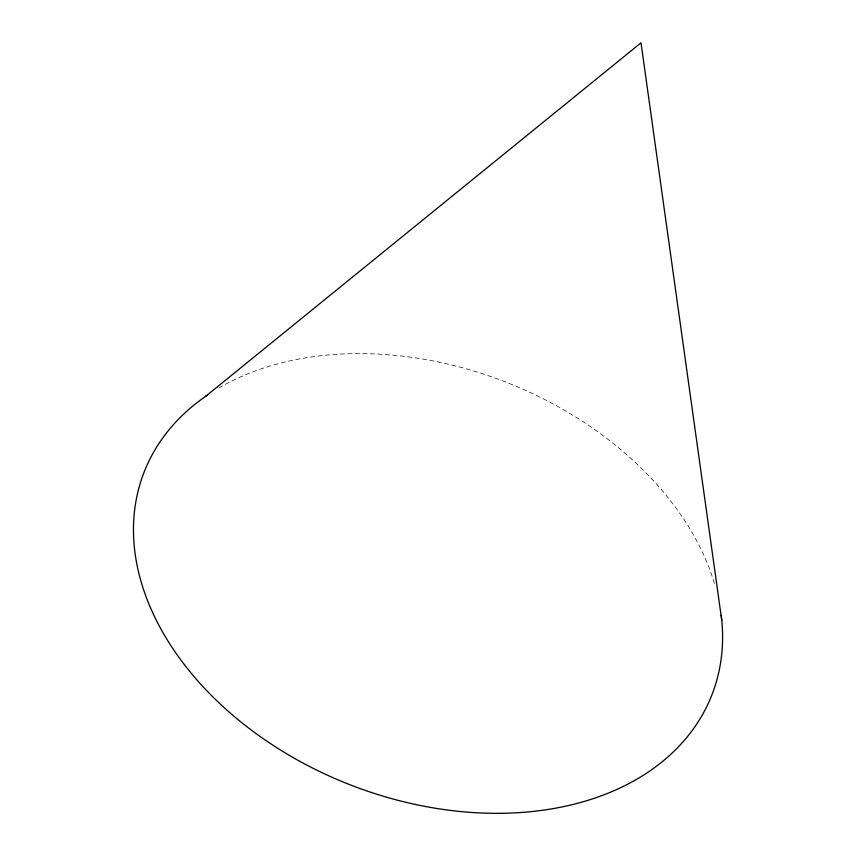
<?xml version="1.0" encoding="UTF-8"?>
<svg xmlns="http://www.w3.org/2000/svg" width="856" height="856" viewBox="0 0 856 856"><rect width="100%" height="100%" fill="white"/><g stroke="black" fill="none" stroke-linecap="round" stroke-linejoin="round"><path stroke-width="0.64" stroke-dasharray="4.28 3.21" d="M218.794 388.003A304.961 215.883 21.5 0 1 507.683 382.814A304.961 215.883 21.5 0 1 714.621 584.07"/><path stroke-width="1.28" d="M205.622 396.36L641.005 42.8L721.779 620.397M721.201 615.239A304.961 215.883 21.5 0 1 336.922 779.399A304.961 215.883 21.5 0 1 207.751 394.916"/></g></svg>
